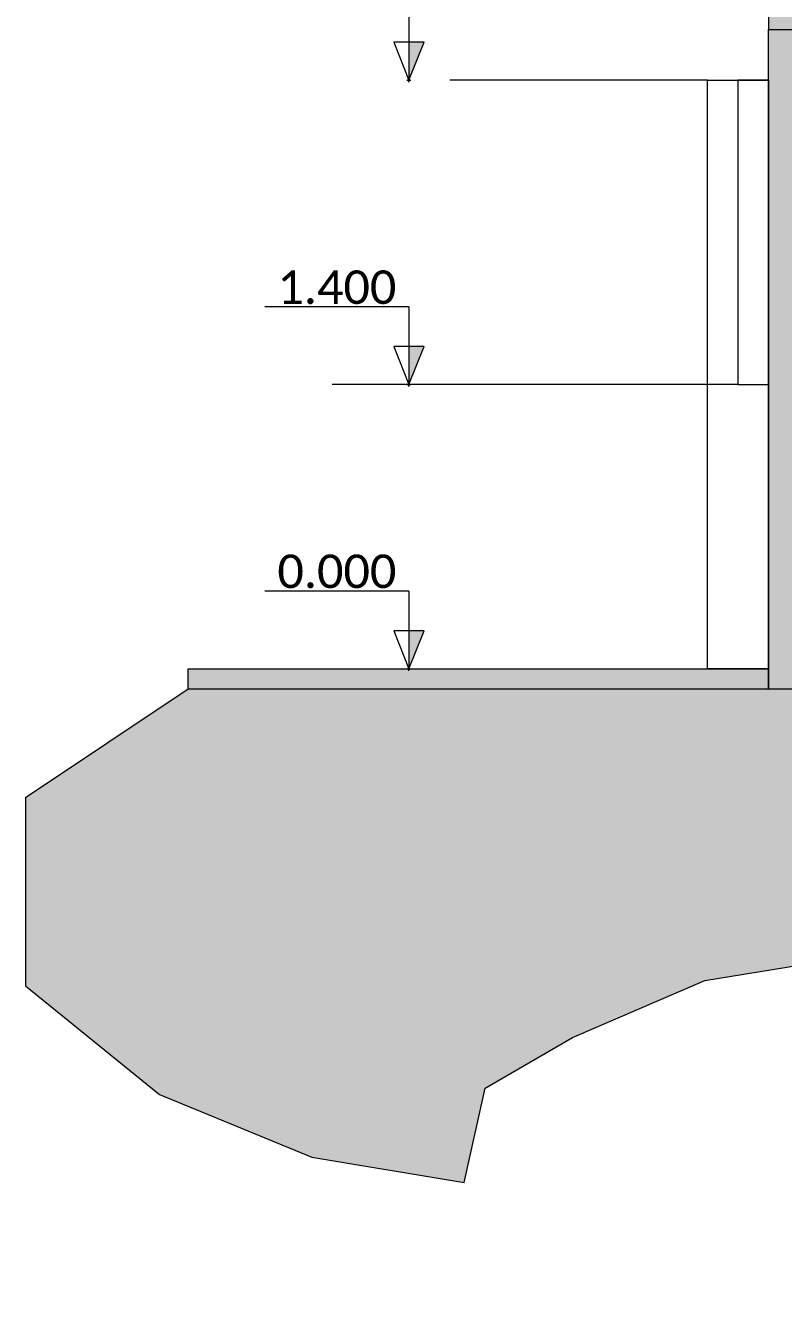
# Model space of a CAD drawing. Header units: metres. Extents: x -197 to 1099, y -24 to 14.
# Drawn here: x -101.59 to -97.85, y -3.08 to 3.17 of the extents above; entities that cross this region are included whole.
import ezdxf
from ezdxf.enums import TextEntityAlignment as Align

# ---------------------------------------------------------------- set-up
doc = ezdxf.new("R2010")
doc.units = ezdxf.units.M
doc.header["$LTSCALE"] = 0.001
doc.header["$PDMODE"] = 34
doc.header["$PDSIZE"] = 0.01
doc.linetypes.add('HIDDENX2', pattern=[19.05, 12.7, -6.35])
doc.layers.get('0').update_dxf_attribs({"lineweight": 13, "true_color": 0x000000})
for name, color, linetype, lineweight, true_color in [('Jach-Anotaciones-CalidaddeLínea  0.13', 7, 'Continuous', 13, 0x000000), ('Jach-Anotaciones-Hatch-Lum100%', 7, 'Continuous', 13, 0x000000), ('Jach-Anotaciones-Hatch-Lum80%', 250, 'Continuous', 13, 0x333333), ('JACH-Anotaciones-Textos-Lum75% @ 0.075', 7, 'Continuous', 13, 0x404040), ('JACH-Arq-Lineas-Proyeccion Niveles cortes', 9, 'HIDDENX2', 13, 0x808080)]:
    doc.layers.add(name, color=color, linetype=linetype, lineweight=lineweight, true_color=true_color)
doc.styles.add('02a-Calibri-JACH(1.8mm)', font='calibri.ttf', dxfattribs={"height": 2.2})
pattern_1 = [(0, (169.421, 45.032), (0, 6.985), [5.08, -1.905]), (90, (169.421, 45.032), (-6.985, 4e-16), [5.08, -1.905])]

# ---------------------------------------------------------------- blocks, each defined once
blk = doc.blocks.new('*U616')
at = {"lineweight": 0, "ltscale": 100}
h = blk.add_hatch(dxfattribs=at)
h.set_pattern_fill('ANGLE', color=256)
h.set_pattern_definition(pattern_1)
h.paths.add_polyline_path([(0, 2.5), (0, 0), (1, 2.5)])
h = blk.add_hatch(color=256, dxfattribs=at)
h.dxf.hatch_style = 1
h.paths.add_polyline_path([(0, 2.5), (0, 0), (1, 2.5)])
for points in [[(0, 5.099), (-9.466, 5.099)], [(0, 5.099), (0, 1.25)]]:
    blk.add_lwpolyline(points, dxfattribs=at)
for points in [[(0, 0), (1, 2.5), (-1, 2.5)], [(0, 2.5), (0, 0), (1, 2.5)]]:
    blk.add_lwpolyline(points, close=True, dxfattribs=at)
blk.add_point((0, 0), dxfattribs=at)
at = {"lineweight": 0, "ltscale": 100, "style": '02a-Calibri-JACH(1.8mm)'}
blk.add_attdef('ALT', text='', height=2.2, dxfattribs=at).set_placement((-4.733, 6.401), align=Align.MIDDLE_CENTER)
blk = doc.blocks.new('*U617')
at = {"lineweight": 0, "ltscale": 100}
h = blk.add_hatch(dxfattribs=at)
h.set_pattern_fill('ANGLE', color=256)
h.set_pattern_definition(pattern_1)
h.paths.add_polyline_path([(0, 2.5), (0, 0), (1, 2.5)])
h = blk.add_hatch(color=256, dxfattribs=at)
h.dxf.hatch_style = 1
h.paths.add_polyline_path([(0, 2.5), (0, 0), (1, 2.5)])
for points in [[(0, 5.099), (-9.466, 5.099)], [(0, 5.099), (0, 1.25)]]:
    blk.add_lwpolyline(points, dxfattribs=at)
for points in [[(0, 0), (1, 2.5), (-1, 2.5)], [(0, 2.5), (0, 0), (1, 2.5)]]:
    blk.add_lwpolyline(points, close=True, dxfattribs=at)
blk.add_point((0, 0), dxfattribs=at)
at = {"lineweight": 0, "ltscale": 100, "style": '02a-Calibri-JACH(1.8mm)'}
blk.add_attdef('ALT', text='', height=2.2, dxfattribs=at).set_placement((-4.733, 6.401), align=Align.MIDDLE_CENTER)
blk = doc.blocks.new('*U618')
at = {"lineweight": 0, "ltscale": 100}
h = blk.add_hatch(dxfattribs=at)
h.set_pattern_fill('ANGLE', color=256)
h.set_pattern_definition(pattern_1)
h.paths.add_polyline_path([(0, 2.5), (0, 0), (1, 2.5)])
h = blk.add_hatch(color=256, dxfattribs=at)
h.dxf.hatch_style = 1
h.paths.add_polyline_path([(0, 2.5), (0, 0), (1, 2.5)])
for points in [[(0, 5.099), (-9.466, 5.099)], [(0, 5.099), (0, 1.25)]]:
    blk.add_lwpolyline(points, dxfattribs=at)
for points in [[(0, 0), (1, 2.5), (-1, 2.5)], [(0, 2.5), (0, 0), (1, 2.5)]]:
    blk.add_lwpolyline(points, close=True, dxfattribs=at)
blk.add_point((0, 0), dxfattribs=at)
at = {"lineweight": 0, "ltscale": 100, "style": '02a-Calibri-JACH(1.8mm)'}
blk.add_attdef('ALT', text='', height=2.2, dxfattribs=at).set_placement((-4.733, 6.401), align=Align.MIDDLE_CENTER)

msp = doc.modelspace()

# ---------------------------------------------------------------- hatches: boundary and pattern name
at = {"layer": 'Jach-Anotaciones-Hatch-Lum100%', "ltscale": 100}
h = msp.add_hatch(color=256, dxfattribs=at)
h.dxf.hatch_style = 1
h.paths.add_polyline_path([(-90.77603, 3.3), (-97.92603, 3.3), (-97.92603, 3.15), (-90.77603, 3.15)])
h = msp.add_hatch(color=256, dxfattribs=at)
h.dxf.hatch_style = 1
h.paths.add_polyline_path([(-97.92603, 3.15), (-97.77603, 3.15), (-97.77603, -0.1), (-97.92603, -0.1)])
h = msp.add_hatch(color=256, dxfattribs=at)
h.dxf.hatch_style = 1
h.paths.add_polyline_path([(-100.7869, 0), (-97.92603, 0), (-97.92603, -0.1), (-100.7869, -0.1)])
at = {"layer": 'Jach-Anotaciones-Hatch-Lum80%', "ltscale": 100}
h = msp.add_hatch(dxfattribs=at)
h.set_pattern_fill('EARTH', color=256, scale=0.03, angle=45, double=1)
h.set_pattern_definition([(45, (-9.51137, -16.59427), (0, 0.2694077), [0.1905, -0.1905]), (45, (-9.56188, -16.54375), (0, 0.2694077), [0.1905, -0.1905]), (45, (-9.6124, -16.49324), (0, 0.2694077), [0.1905, -0.1905]), (135, (-9.6124, -16.45956), (-0.2694077, 0), [0.1905, -0.1905]), (135, (-9.56188, -16.40905), (-0.2694077, 0), [0.1905, -0.1905]), (135, (-9.51137, -16.35853), (-0.2694077, 0), [0.1905, -0.1905])])
h.paths.add_polyline_path([(-86.47603, 0.25), (-97.77603, 0.25), (-97.77603, -0.1), (-100.7869, -0.1), (-101.58852, -0.63533), (-101.58852, -1.56217), (-100.92722, -2.09777), (-100.17615, -2.40592), (-99.42508, -2.53234), (-99.3223, -2.06616), (-98.89171, -1.81756), (-98.23917, -1.53678), (-97.2193, -1.37085), (-96.24686, -2.04246), (-95.30142, -2.13455), (-94.06701, -1.38626), (-92.75164, -1.02223), (-91.49699, -1.02223), (-88.52225, -1.46716), (-86.96405, -1.6694), (-85.18325, -0.81999), (-83.56434, -1.12335), (-83.14956, -3.08398), (-81.55089, -2.82107), (-80.37719, -1.72897), (-78.19166, -1.38516), (-76.10731, -1.72897), (-74.14439, -2.19412), (-71.7885, -1.40018), (-69.90425, -2.07), (-68.09588, -1.57711), (-67.53946, -2.04473), (-66.66689, -1.74141), (-65.59199, -2.65136), (-64.1377, -1.94362), (-63.76703, -2.2216), (-63.36236, -1.90565), (-62.40127, -2.61339), (-61.70575, -2.37326), (-60.99739, -2.74411), (-59.41808, -1.36356), (-59.29139, -2.07263), (-58.31584, -1.7814), (-57.34028, -1.45219), (-55.62989, -2.46514), (-52.15017, -2.27502), (-50.32889, -1.78964), (-49.96464, -1.22336), (-51.19906, -1.02112), (-52.21087, -0.4953), (-52.64748, -0.1), (-53.62518, 0.1), (-59.35564, 0.1), (-59.35564, -0.2095), (-76.09038, -0.2095), (-76.09038, 0.075), (-86.47603, 0.075)])

# ---------------------------------------------------------------- linework, layer by layer
at = {"layer": 'Jach-Anotaciones-CalidaddeLínea  0.13', "ltscale": 100}
for points in [[(-90.77603, 3.30001), (-97.92603, 3.3), (-97.92603, 3.15), (-90.77603, 3.15)], [(-97.92603, 3.15), (-97.77603, 3.15), (-97.77603, -0.1), (-97.92603, -0.1)], [(-98.22603, 2.9), (-97.92603, 2.9), (-97.92603, 0), (-98.22603, 0)], [(-97.92603, 2.9), (-98.07603, 2.9), (-98.07603, 1.4), (-97.92603, 1.4)], [(-100.7869, 0), (-97.92603, 0), (-97.92603, -0.1), (-100.7869, -0.1)]]:
    msp.add_lwpolyline(points, close=True, dxfattribs=at)
at = {"layer": 'Jach-Anotaciones-CalidaddeLínea  0.13'}
msp.add_lwpolyline([(-86.47603, 0.25), (-97.77603, 0.25), (-97.77603, -0.1), (-100.7869, -0.1), (-101.58852, -0.63533), (-101.58852, -1.56217), (-100.92722, -2.09777), (-100.17615, -2.40592), (-99.42508, -2.53234), (-99.3223, -2.06616), (-98.89171, -1.81756), (-98.23917, -1.53678), (-97.2193, -1.37085), (-96.24686, -2.04246), (-95.30142, -2.13455), (-94.06701, -1.38626), (-92.75164, -1.02223), (-91.49699, -1.02223), (-88.52225, -1.46716)], dxfattribs=at)
at = {"layer": 'JACH-Arq-Lineas-Proyeccion Niveles cortes', "ltscale": 100}
for points in [[(-98.22603, 2.9), (-100.07603, 2.9)], [(-98.07603, 1.4), (-99.07603, 1.4), (-100.07603, 1.4)]]:
    msp.add_lwpolyline(points, dxfattribs=at)

# ---------------------------------------------------------------- block references
at = {"layer": 'JACH-Anotaciones-Textos-Lum75% @ 0.075', "ltscale": 100, "xscale": 0.075, "yscale": 0.075, "zscale": 0.075}
for name, p, values in [('*U618', (-99.69801, 2.9), {'ALT': '2.900'}), ('*U617', (-99.69801, 1.4), {'ALT': '1.400'}), ('*U616', (-99.69801, 0), {'ALT': '0.000'})]:
    msp.add_blockref(name, p, dxfattribs=at).add_auto_attribs(values)

doc.saveas('drawing.dxf')
